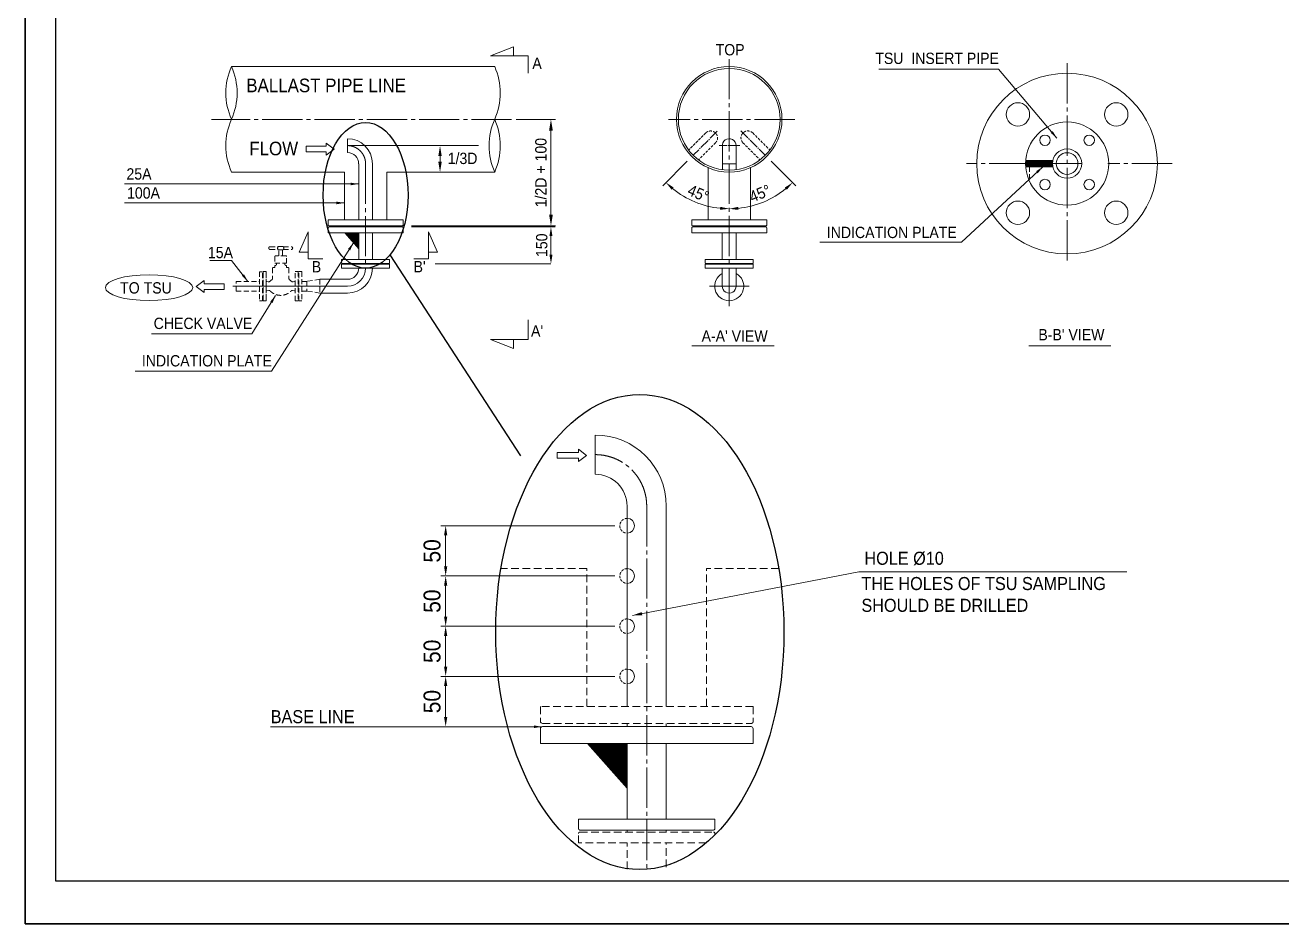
# Model space of a CAD drawing. Extents: x -553847 to 4496999, y 514150 to 878882.
# Drawn here: x 4433190 to 4464435, y 773562 to 795903 of the extents above; entities that cross this region are included whole.
import ezdxf

# ---------------------------------------------------------------- set-up
doc = ezdxf.new("R2010")
doc.units = 0
doc.header["$LTSCALE"] = 25
doc.header["$MEASUREMENT"] = 0
doc.header["$PDMODE"] = 3
doc.header["$PDSIZE"] = -7
for name, pattern in [('C', [26, 20, -2, 2, -2]), ('DASHED', [0.75, 0.5, -0.25]), ('HIDDEN', [0.375, 0.25, -0.125])]:
    doc.linetypes.add(name, pattern=pattern)
doc.layers.get('0').update_dxf_attribs({"linetype": 'CONTINUOUS', "lineweight": 9})
doc.layers.get('DEFPOINTS').update_dxf_attribs({"linetype": 'CONTINUOUS'})
doc.layers.add('0.1 Defpoints', color=7, linetype='CONTINUOUS', plot=False)
doc.layers.add('0.2 Dwg sheet', color=7, linetype='CONTINUOUS')
doc.layers.add('0.3 Text', color=7, linetype='CONTINUOUS')
for name, color, linetype, lineweight in [('0.5 Dim', 1, 'CONTINUOUS', 9), ('1.1 Y_Pipe', 7, 'CONTINUOUS', 13), ('1.9 Arrow', 1, 'CONTINUOUS', 9)]:
    doc.layers.add(name, color=color, linetype=linetype, lineweight=lineweight)
doc.styles.get("Standard").update_dxf_attribs({"font": '', "width": 0.95, "height": 250})
doc.styles.add('STANDARD_FREE', font='', dxfattribs={"width": 0.95})
doc.styles.get('Standard').set_extended_font_data('Gulim')
doc.styles.get('STANDARD_FREE').set_extended_font_data('Gulim')
doc.dimstyles.new('TC50', dxfattribs={"dimtxt": 250, "dimasz": 200, "dimexe": 100, "dimexo": 100, "dimgap": 100, "dimtad": 1, "dimtoh": 1, "dimdec": 0, "dimrnd": 0.0005, "dimzin": 9, "dimdsep": 46, "dimtxsty": 'Standard', "dimcen": -3.5, "dimclrd": 1, "dimclre": 1, "dimazin": 2, "dimtfac": 0.6, "dimtdec": 0, "dimtmove": 0, "dimatfit": 3, "dimfxl": 4, "dimtolj": 1, "dimlwd": 15, "dimlwe": 15, "dimarcsym": 0})

# ---------------------------------------------------------------- blocks, each defined once
blk = doc.blocks.new('양식 51-Q-02-08')
at = {"layer": '0.1 Defpoints'}
blk.add_lwpolyline([(-2677005, 1033560), (-2613196, 1033560), (-2613196, 988132), (-2677005, 988132)], close=True, dxfattribs=at)
at = {"layer": '0.2 Dwg sheet'}
blk.add_lwpolyline([(-2613953, 989196), (-2676245, 989196), (-2676245, 1032800), (-2613953, 1032800)], close=True, dxfattribs=at)
blk = doc.blocks.new('*D203')
at = {"layer": '1.1 Y_Pipe', "color": 1, "linetype": 'Continuous', "lineweight": 15, "ltscale": 100, "transparency": 16777216}
for p, q in [((4447855, 779713), (4443525, 779713)), ((4443645, 778702), (4443645, 779473)), ((4445888, 778462), (4443525, 778462))]:
    blk.add_line(p, q, dxfattribs=at)
at = {"layer": '1.1 Y_Pipe', "color": 1, "linetype": 'Continuous', "ltscale": 100, "transparency": 16777216}
for points in [[(4443605, 779473), (4443685, 779473), (4443645, 779713)], [(4443605, 778702), (4443685, 778702), (4443645, 778462)]]:
    blk.add_solid(points, dxfattribs=at)
at = {"layer": 'DEFPOINTS', "color": 0, "linetype": 'Continuous', "ltscale": 100, "transparency": 16777216}
for p in [(4443645, 779713), (4447975, 779713, 839), (4446008, 778462, 839)]:
    blk.add_point(p, dxfattribs=at)
at = {"layer": '1.1 Y_Pipe', "color": 0, "linetype": 'Continuous', "ltscale": 100, "transparency": 16777216, "insert": (4443309, 779087), "char_height": 420, "attachment_point": 5, "rotation": 90, "style": 'STANDARD_FREE'}
blk.add_mtext('\\A1;50', dxfattribs=at)
blk = doc.blocks.new('*D204')
at = {"layer": '1.1 Y_Pipe', "color": 1, "linetype": 'Continuous', "lineweight": 15, "ltscale": 100, "transparency": 16777216}
for p, q in [((4447855, 780961), (4443525, 780961)), ((4443645, 779953), (4443645, 780721)), ((4443764, 779713), (4443765, 779713))]:
    blk.add_line(p, q, dxfattribs=at)
at = {"layer": '1.1 Y_Pipe', "color": 1, "linetype": 'Continuous', "ltscale": 100, "transparency": 16777216}
for points in [[(4443605, 780721), (4443685, 780721), (4443645, 780961)], [(4443605, 779953), (4443685, 779953), (4443645, 779713)]]:
    blk.add_solid(points, dxfattribs=at)
at = {"layer": 'DEFPOINTS', "color": 0, "linetype": 'Continuous', "ltscale": 100, "transparency": 16777216}
for p in [(4443645, 780961), (4447975, 780961, 839), (4443644, 779713)]:
    blk.add_point(p, dxfattribs=at)
at = {"layer": '1.1 Y_Pipe', "color": 0, "linetype": 'Continuous', "ltscale": 100, "transparency": 16777216, "insert": (4443309, 780337), "char_height": 420, "attachment_point": 5, "rotation": 90, "style": 'STANDARD_FREE'}
blk.add_mtext('\\A1;50', dxfattribs=at)
blk = doc.blocks.new('*D205')
at = {"layer": '1.1 Y_Pipe', "color": 1, "linetype": 'Continuous', "lineweight": 15, "ltscale": 100, "transparency": 16777216}
for p, q in [((4447855, 782210), (4443525, 782210)), ((4443645, 781199), (4443645, 781970)), ((4443765, 780959), (4443765, 780959))]:
    blk.add_line(p, q, dxfattribs=at)
at = {"layer": '1.1 Y_Pipe', "color": 1, "linetype": 'Continuous', "ltscale": 100, "transparency": 16777216}
for points in [[(4443605, 781970), (4443685, 781970), (4443645, 782210)], [(4443605, 781199), (4443685, 781199), (4443645, 780959)]]:
    blk.add_solid(points, dxfattribs=at)
at = {"layer": 'DEFPOINTS', "color": 0, "linetype": 'Continuous', "ltscale": 100, "transparency": 16777216}
for p in [(4443645, 782210), (4447975, 782210, 839), (4443645, 780959)]:
    blk.add_point(p, dxfattribs=at)
at = {"layer": '1.1 Y_Pipe', "color": 0, "linetype": 'Continuous', "ltscale": 100, "transparency": 16777216, "insert": (4443309, 781584), "char_height": 420, "attachment_point": 5, "rotation": 90, "style": 'STANDARD_FREE'}
blk.add_mtext('\\A1;50', dxfattribs=at)
blk = doc.blocks.new('*D206')
at = {"layer": '1.1 Y_Pipe', "color": 1, "linetype": 'Continuous', "lineweight": 15, "ltscale": 100, "transparency": 16777216}
for p, q in [((4447855, 783458), (4443525, 783458)), ((4443645, 782447), (4443645, 783218)), ((4443765, 782207), (4443765, 782207))]:
    blk.add_line(p, q, dxfattribs=at)
at = {"layer": '1.1 Y_Pipe', "color": 1, "linetype": 'Continuous', "ltscale": 100, "transparency": 16777216}
for points in [[(4443605, 783218), (4443685, 783218), (4443645, 783458)], [(4443605, 782447), (4443685, 782447), (4443645, 782207)]]:
    blk.add_solid(points, dxfattribs=at)
at = {"layer": 'DEFPOINTS', "color": 0, "linetype": 'Continuous', "ltscale": 100, "transparency": 16777216}
for p in [(4443645, 783458), (4447975, 783458, 839), (4443645, 782207)]:
    blk.add_point(p, dxfattribs=at)
at = {"layer": '1.1 Y_Pipe', "color": 0, "linetype": 'Continuous', "ltscale": 100, "transparency": 16777216, "insert": (4443309, 782833), "char_height": 420, "attachment_point": 5, "rotation": 90, "style": 'STANDARD_FREE'}
blk.add_mtext('\\A1;50', dxfattribs=at)

msp = doc.modelspace()

# ---------------------------------------------------------------- hatches: boundary and pattern name
at = {"layer": '1.1 Y_Pipe', "ltscale": 30}
h = msp.add_hatch(dxfattribs=at)
h.set_pattern_fill('ANSI31', color=256, scale=1.186725)
h.set_pattern_definition([(45, (-3974265.41351, -45955.1022), (-0.104892630653, 0.104892630653), [])])
h.paths.add_polyline_path([(4458083.1, 792460.9), (4458083.2, 792381.7), (4458739.4, 792381.9, -0.0546767), (4458730.7, 792460.9)])
h.paths.add_polyline_path([(4458083.1, 792539.5), (4458083.1, 792460.9), (4458730.7, 792460.9, -0.0545603), (4458739.3, 792539.7)])
at = {"layer": '1.1 Y_Pipe'}
h = msp.add_hatch(dxfattribs=at)
h.set_pattern_fill('ANSI31', color=6, scale=1.186725)
h.set_pattern_definition([(45, (-3975156.58466, -46180.92019), (-0.104892630653, 0.104892630653), [])])
h.paths.add_polyline_path([(4441482.5, 790736.1), (4441135.2, 790736.1), (4441483, 790345.7)])
h = msp.add_hatch(dxfattribs=at)
h.set_pattern_fill('ANSI31', color=6, scale=3.364364)
h.set_pattern_definition([(45, (-19413014.7951, -1594616.90492), (-0.297370607901, 0.297370607901), [])])
h.paths.add_polyline_path([(4448156.9, 778042.9), (4447172.4, 778042.9), (4448158.5, 776936.1)])

# ---------------------------------------------------------------- linework, layer by layer
at = {"color": 3, "lineweight": 25, "ltscale": 100}
msp.add_line((4442259.1, 790189.5), (4445503.5, 785195.8, -233.9), dxfattribs=at)
for centre, major_axis, ratio in [((4441654.3, 791673.6), (0, -1810.7), 0.5830761), ((4448473, 780816.4, -233.9), (0, 5905.9), 0.6066743)]:
    msp.add_ellipse(centre, major_axis=major_axis, ratio=ratio, dxfattribs=at)
at = {"layer": '0.1 Defpoints', "color": 4, "linetype": 'ByBlock'}
msp.add_lwpolyline([(4433190.1, 773562.1), (4496999, 773562.1), (4496999, 818990), (4433190.1, 818990)], close=True, dxfattribs=at)
at = {"layer": '0.5 Dim', "color": 1, "linetype": 'C', "ltscale": 2}
for p, q in [((4450695.2, 795060.2), (4450695.2, 788919.9)), ((4452324.6, 793561.1), (4449184, 793561.1)), ((4441654, 792456.8), (4441654.3, 789865.2)), ((4448643.3, 783946.4, 11.3), (4448644.2, 774914.8, 11.3))]:
    msp.add_line(p, q, dxfattribs=at)
at = {"layer": '0.5 Dim', "color": 1, "linetype": 'C', "lineweight": 9, "ltscale": 2}
for p, q in [((4459095.2, 794956, 944.4), (4459095.2, 790013.1, 944.4)), ((4459459.7, 792460.9, 944.4), (4456592.6, 792460.9, 944.4)), ((4461705.1, 792460.9, 944.4), (4460107.3, 792460.9, 944.4))]:
    msp.add_line(p, q, dxfattribs=at)
at = {"layer": '0.5 Dim', "linetype": 'C', "ltscale": 2}
msp.add_line((4445284.8, 793561.1), (4437823.5, 793561.1), dxfattribs=at)
at = {"layer": '0.5 Dim', "lineweight": 9}
for p, q in [((4445397.6, 793561.1), (4446375.8, 793561.1)), ((4446263.1, 793279.3), (4446263.1, 791194.5)), ((4449650, 792518.7), (4449041.6, 791910.3)), ((4451740.4, 792518.7), (4452349.9, 791909.3)), ((4442794.5, 790912.6), (4446375.8, 790912.6)), ((4442794.5, 790884.8), (4446371.2, 790884.8)), ((4446263.1, 790659.3), (4446263.1, 790195.6)), ((4443380.2, 789970.1), (4446263.1, 789970.1))]:
    msp.add_line(p, q, dxfattribs=at)
at = {"layer": '0.5 Dim', "color": 1, "linetype": 'C', "ltscale": 0.5}
for p, q in [((4450397.5, 793266.2), (4449809.4, 792678.2)), ((4450983.4, 793275.7), (4451581, 792678.2)), ((4450959.2, 792908.3), (4450447.7, 792908.3))]:
    msp.add_line(p, q, dxfattribs=at)
at = {"layer": '0.5 Dim', "ltscale": 30}
msp.add_line((4441202.4, 792908.2), (4444465.5, 792908.3), dxfattribs=at)
at = {"layer": '0.5 Dim'}
msp.add_line((4443505, 792507.5), (4443505, 792649.6), dxfattribs=at)
at = {"layer": '0.5 Dim', "ltscale": 6}
msp.add_line((4441202.9, 789413.6), (4438357, 789413.3), dxfattribs=at)
at = {"layer": '0.5 Dim', "color": 1, "ltscale": 6}
for p, q in [((4439013.9, 789412.8), (4440079.6, 789412.8)), ((4451188.4, 789413.2), (4450202.1, 789413))]:
    msp.add_line(p, q, dxfattribs=at)
at = {"layer": '0.5 Dim', "color": 1, "linetype": 'C', "ltscale": 2}
for centre, radius in [((4441202.5, 792456.7), 451.5), ((4447363.3, 783946.1, 11.3), 1280)]:
    msp.add_arc(centre, radius, 0.013, 90.013, dxfattribs=at)
at = {"layer": '0.5 Dim', "lineweight": 9}
for radius, start, end in [(2225.8, 230.80659, 264.19341), (2227.3, 275.80282, 309.19718)]:
    msp.add_arc((4450695.2, 793563.9), radius, start, end, dxfattribs=at)
at = {"layer": '0.5 Dim', "ltscale": 6}
msp.add_arc((4441202.8, 789865.1), 451.5, 270.013, 0.013, dxfattribs=at)
at = {"layer": '0.5 Dim'}
for points in [[(4446216.1, 793279.3), (4446310, 793279.3), (4446263.1, 793561.1)], [(4443462.6, 792649.6), (4443547.5, 792649.6), (4443505, 792904.4)], [(4443547.8, 792507.5), (4443462.2, 792507.5), (4443505, 792250.6)], [(4449263.4, 791811), (4449313.8, 791866.8), (4449121.3, 791990)], [(4452077.6, 791865.7), (4452128, 791810), (4452270.1, 791989)], [(4446216.1, 791194.5), (4446310, 791194.5), (4446263.1, 790912.6)], [(4450471.9, 791387.1), (4450468.1, 791312), (4450695.2, 791338.1)], [(4450922.3, 791310.5), (4450918.5, 791385.6), (4450695.2, 791336.7)], [(4446225.5, 790659.3), (4446300.6, 790659.3), (4446263.1, 790884.8)], [(4446225.5, 790195.6), (4446300.6, 790195.6), (4446263.1, 789970.1)]]:
    msp.add_solid(points, dxfattribs=at)
at = {"layer": '1.1 Y_Pipe'}
for p, q in [((4444863.8, 794872.3), (4438320.5, 794872.3)), ((4450524.6, 792908.3), (4450524.4, 792308.3)), ((4450867.2, 792908.3), (4450866.9, 792308.4)), ((4450169.2, 791061.3), (4450169.2, 792360)), ((4450524.4, 792456.8), (4450867, 792456.8)), ((4441128.2, 792250.6), (4438320.5, 792250.6)), ((4441128.2, 791061.3), (4441128.2, 792250.6)), ((4444863.8, 792250.6), (4442179.2, 792250.6)), ((4442179.2, 791061.3), (4442179.2, 792250.6)), ((4451220.2, 791061.3), (4451220.2, 792359.5)), ((4442587.6, 791061.3), (4440722.5, 791061.3)), ((4440722.5, 791061.3), (4440722.5, 790931.2)), ((4440741.1, 790912.6), (4442569, 790912.6)), ((4442587.6, 791061.3), (4442587.6, 790931.2)), ((4451628.6, 791061.3), (4449763.5, 791061.3)), ((4449763.5, 791061.3), (4449763.5, 790931.2)), ((4449763.5, 790736.1), (4449763.5, 790866.2)), ((4449782.1, 790912.6), (4451610, 790912.6)), ((4449782.1, 790884.8), (4451610, 790884.8)), ((4451628.6, 791061.3), (4451628.6, 790931.2)), ((4451628.6, 790736.1), (4451628.6, 790866.2)), ((4451628.6, 790736.1), (4449763.5, 790741.2)), ((4450522.3, 790073.6), (4450521.3, 790734.9)), ((4450866.2, 790073.6), (4450865.2, 790736.2)), ((4441056.6, 789865.2), (4441056.6, 789948.6)), ((4442252.1, 789865.2), (4441056.6, 789865.2)), ((4441068.5, 789960.5), (4442240.2, 789960.5)), ((4441826.3, 789865.2), (4441482.4, 789865.2)), ((4442252.1, 789865.2), (4442252.1, 789948.6)), ((4451293, 790073.6), (4450097.4, 790073.6)), ((4450097.4, 790073.6), (4450097.4, 789990.3)), ((4450097.4, 789865.2), (4450097.4, 789948.6)), ((4451293, 789865.2), (4450097.4, 789865.2)), ((4450109.3, 789978.3), (4451281.1, 789978.3)), ((4450109.3, 789960.5), (4451281.1, 789960.5)), ((4450523.3, 789411.9), (4450522.6, 789865.2)), ((4450522.6, 789864.8), (4450866.5, 789864.8)), ((4450867.2, 789865.2), (4450523.3, 789865.2)), ((4450867.2, 789413.1), (4450866.5, 789865.2)), ((4451293, 790073.6), (4451293, 789990.3)), ((4451293, 789865.2), (4451293, 789948.6)), ((4446414.2, 785138, 11.3), (4446414.2, 785278.4, 11.3)), ((4446949.4, 785278.4, 11.3), (4446414.2, 785278.4, 11.3)), ((4446949.4, 785278.4, 11.3), (4446949.4, 785358.7, 11.3)), ((4447150.1, 785208.2, 11.3), (4446949.4, 785358.7, 11.3)), ((4446949.4, 785057.7, 11.3), (4447150.1, 785208.2, 11.3)), ((4446949.4, 785138, 11.3), (4446414.2, 785138, 11.3)), ((4446949.4, 785057.7, 11.3), (4446949.4, 785138, 11.3))]:
    msp.add_line(p, q, dxfattribs=at)
at = {"layer": '1.1 Y_Pipe', "color": 6}
for p, q in [((4441202.5, 792736.3), (4441202.4, 793080.1)), ((4441482.8, 792456.8), (4441482.8, 791061.3)), ((4441825.3, 792456.8), (4441825.3, 791061.3)), ((4440722.5, 790736.1), (4440722.5, 790866.2)), ((4440741.1, 790884.8), (4442569, 790884.8)), ((4442587.6, 790736.1), (4442587.6, 790866.2)), ((4442587.6, 790736.1), (4440722.5, 790736.1)), ((4441135.2, 790736.1), (4441483, 790345.7)), ((4441483.4, 790073.6), (4441482.5, 790736.1)), ((4441826, 790073.6), (4441825, 790736.1)), ((4442252.1, 790073.6), (4441056.6, 790073.6)), ((4441056.6, 790073.6), (4441056.6, 789990.3)), ((4441068.5, 789978.3), (4442240.2, 789978.3)), ((4442252.1, 790073.6), (4442252.1, 789990.3)), ((4447363.1, 784738.7, 11.3), (4447362.9, 785713.5, 11.3)), ((4448157.8, 783946.4, 11.3), (4448157.8, 778964.7, 11.3)), ((4449128.9, 783946.4, 11.3), (4449128.9, 778964.7, 11.3)), ((4446002.4, 778042.9, 11.3), (4446002.4, 778411.6, 11.3)), ((4446055.1, 778464.3, 11.3), (4451237.3, 778464.3, 11.3)), ((4448157.8, 778543.3, 11.3), (4448157.8, 778464.3, 11.3)), ((4449128.9, 778543.3, 11.3), (4449128.9, 778464.3, 11.3)), ((4451289.9, 778042.9, 11.3), (4451289.9, 778411.6, 11.3)), ((4451289.9, 778042.9, 11.3), (4446002.4, 778042.9, 11.3)), ((4447172.4, 778042.9, 11.3), (4448158.5, 776936.1, 11.3)), ((4448159.7, 776164.7, 11.3), (4448156.9, 778042.9, 11.3)), ((4449130.7, 776164.7, 11.3), (4449127.9, 778042.9, 11.3)), ((4450338.9, 776164.7, 11.3), (4446949.5, 776164.7, 11.3)), ((4446949.5, 776164.7, 11.3), (4446949.5, 775928.4, 11.3)), ((4450338.9, 776164.7, 11.3), (4450338.9, 775928.4, 11.3)), ((4446983.2, 775894.6, 11.3), (4450305.1, 775894.6, 11.3))]:
    msp.add_line(p, q, dxfattribs=at)
at = {"layer": '1.1 Y_Pipe', "linetype": 'DASHED', "ltscale": 5}
for p, q in [((4450110, 793221.9), (4449687.9, 792799.7)), ((4451280.1, 793222.2), (4451702.6, 792799.7)), ((4450353.2, 792978.8), (4449931, 792556.6)), ((4451037.2, 792978.8), (4451459.4, 792556.6))]:
    msp.add_line(p, q, dxfattribs=at)
at = {"layer": '1.1 Y_Pipe', "linetype": 'DASHED', "ltscale": 10}
for p, q in [((4458160.2, 792381.7, 944.4), (4458160.2, 792096.2, 944.4)), ((4439280, 790394.2), (4439473.3, 790394.2)), ((4439280, 790326.2), (4439472.8, 790326.2)), ((4439476.1, 790401.9), (4439611.4, 790401.9)), ((4439476.1, 790316.8), (4439611.4, 790316.8)), ((4439498.3, 790167.3), (4439498.3, 790316.8)), ((4439589.2, 790316.8), (4439589.2, 790260.9)), ((4439589.2, 790260.9), (4439589.2, 790167.3)), ((4439614.2, 790394.2), (4439807.5, 790394.2)), ((4439614.7, 790326.2), (4439807.5, 790326.2)), ((4439402, 789876.4), (4439357.4, 789876.4)), ((4439398.3, 790153.7), (4439398.3, 789987.4)), ((4439398.3, 789987.4), (4439689.2, 789987.4)), ((4439402, 789927.9), (4439402, 789876.4)), ((4439675.5, 790167.3), (4439411.9, 790167.3)), ((4439685.4, 789927.9), (4439685.4, 789876.4)), ((4439685.4, 789876.4), (4439730.1, 789876.4)), ((4439689.2, 789987.4), (4439689.2, 790153.7)), ((4439017.1, 789774.4), (4439017.2, 789052.4)), ((4439091.6, 789774.4), (4439017.1, 789774.4)), ((4439091.8, 789052.4), (4439091.6, 789774.4)), ((4439105.6, 789776.8), (4439180.1, 789776.8)), ((4439105.7, 789050.1), (4439105.6, 789776.8)), ((4439166.1, 789776.8), (4439105.6, 789776.8)), ((4439105.6, 789762.8), (4439105.7, 789064)), ((4439180.3, 789050.1), (4439180.1, 789776.8)), ((4439180.1, 789776.8), (4439180.3, 789050.1)), ((4439329.3, 789583.5), (4439259.3, 789525.7)), ((4439339.2, 789858.2), (4439339.2, 789604.5)), ((4439748.3, 789858.2), (4439748.3, 789604.5)), ((4439758.2, 789583.5), (4439828.2, 789525.7)), ((4439907.5, 789050.2), (4439907.3, 789776.9)), ((4439967.8, 789776.9), (4439907.3, 789776.9)), ((4439981.8, 789776.9), (4439907.3, 789776.9)), ((4439981.8, 789776.9), (4439982, 789050.2)), ((4439981.8, 789776.9), (4439982, 789050.2)), ((4439996, 789052.5), (4439995.8, 789774.6)), ((4439995.8, 789774.6), (4440070.3, 789774.6)), ((4440070.3, 789774.6), (4440070.5, 789052.5)), ((4440515.7, 789584.3), (4440190.6, 789533.8)), ((4440515.7, 789584.3), (4440515.8, 789241.7)), ((4438440, 789533.4), (4439017.1, 789533.5)), ((4438440.1, 789291.7), (4438440, 789533.4)), ((4438440.1, 789291.7), (4439017.2, 789291.9)), ((4439236.3, 789520.1), (4439201.8, 789527.4)), ((4439201.8, 789298.3), (4439246.4, 789307.7)), ((4439252, 789308.3), (4439257.1, 789308.3)), ((4439830.4, 789308.3), (4439835.4, 789308.3)), ((4439841.1, 789307.7), (4439885.7, 789298.3)), ((4439851.2, 789520.1), (4439885.7, 789527.4)), ((4440070.4, 789533.7), (4440190.6, 789533.8)), ((4440070.4, 789292.1), (4440190.6, 789292.1)), ((4440190.6, 789533.8), (4440190.6, 789292.1)), ((4440515.8, 789241.7), (4440190.6, 789292.1)), ((4439017.2, 789052.4), (4439091.8, 789052.4)), ((4439105.7, 789050.1), (4439180.3, 789050.1)), ((4439982, 789050.2), (4439907.5, 789050.2)), ((4440070.5, 789052.5), (4439996, 789052.5))]:
    msp.add_line(p, q, dxfattribs=at)
at = {"layer": '1.1 Y_Pipe', "linetype": 'Continuous', "ltscale": 10}
for p, q in [((4440515.7, 789584.3), (4441202.9, 789585.5)), ((4440516, 789241.7), (4441203, 789241.7))]:
    msp.add_line(p, q, dxfattribs=at)
at = {"layer": '1.1 Y_Pipe', "ltscale": 30}
for p, q in [((4449767.9, 787932.6), (4451809.5, 787932.6)), ((4458144.5, 787932.6), (4460186, 787932.6))]:
    msp.add_line(p, q, dxfattribs=at)
at = {"layer": '1.1 Y_Pipe', "linetype": 'HIDDEN', "ltscale": 10}
for p, q in [((4448157.8, 783640.9, 11.3), (4448157.8, 783275.1, 11.3)), ((4448157.8, 782392.5, 11.3), (4448157.8, 782026.7, 11.3)), ((4448157.8, 781144, 11.3), (4448157.8, 780778.2, 11.3)), ((4448157.8, 779895.6, 11.3), (4448157.8, 779529.8, 11.3))]:
    msp.add_line(p, q, dxfattribs=at)
at = {"layer": '1.1 Y_Pipe', "linetype": 'HIDDEN', "lineweight": 9, "ltscale": 30}
for p, q in [((4447152.7, 782397, 11.3), (4445020.8, 782397, 11.3)), ((4447152.7, 778964.7, 11.3), (4447152.7, 782397, 11.3)), ((4450132.2, 778964.7, 11.3), (4450132.2, 782397, 11.3)), ((4451925.2, 782397, 11.3), (4450132.2, 782397, 11.3)), ((4451289.9, 778964.7, 11.3), (4446002.4, 778964.7, 11.3)), ((4446002.4, 778964.7, 11.3), (4446002.4, 778596, 11.3)), ((4451289.9, 778964.7, 11.3), (4451289.9, 778596, 11.3)), ((4446055.1, 778543.3, 11.3), (4451237.2, 778543.3, 11.3)), ((4446949.5, 775573.8, 11.3), (4446949.5, 775810.2, 11.3)), ((4446983.2, 775844, 11.3), (4450305.2, 775844, 11.3)), ((4448156.3, 775844, 11.3), (4448156.1, 775894.6, 11.3)), ((4449127.3, 775844, 11.3), (4449127.1, 775894.6, 11.3)), ((4450338.9, 775774.6, 11.3), (4450338.9, 775810.2, 11.3)), ((4450122.9, 775574, 11.3), (4446949.5, 775573.8, 11.3)), ((4448159.3, 774924.9, 11.3), (4448157.2, 775573.9, 11.3)), ((4449130.2, 774973.9, 11.3), (4449128.2, 775573.9, 11.3))]:
    msp.add_line(p, q, dxfattribs=at)
at = {"layer": '1.1 Y_Pipe', "color": 3, "ltscale": 30, "elevation": 944.4}
for points in [[(4458083.1, 792460.6), (4458083.1, 792539.5), (4458739.3, 792539.7)], [(4458083.1, 792460.6), (4458083.2, 792381.7), (4458739.4, 792381.9)]]:
    msp.add_lwpolyline(points, dxfattribs=at)
at = {"layer": '1.1 Y_Pipe'}
for centre, radius in [((4450695.2, 793561.1), 1311.2), ((4450695.2, 793561.1), 1264.4), ((4459095.3, 792460.9, 944.4), 2246.3), ((4457872.9, 793683.2, 944.4), 290.6), ((4460317.6, 793683.2, 944.4), 290.6), ((4459095.2, 792460.9, 944.4), 1034.2), ((4458545.2, 793040.7, 944.4), 130.8), ((4459645.3, 793040.7, 944.4), 130.8), ((4458545.2, 791940.5, 944.4), 130.8), ((4459645.3, 791940.5, 944.4), 130.8), ((4457872.9, 791238.5, 944.4), 290.6), ((4460317.6, 791238.5, 944.4), 290.6)]:
    msp.add_circle(centre, radius, dxfattribs=at)
for centre, radius, start, end in [((4439786.4, 794216.9), 1605.7, 155.90927, 204.09073), ((4436854.7, 794216.9), 1605.7, 335.90927, 24.09073), ((4443397.9, 794216.9), 1605.7, 335.90927, 24.09073), ((4439786.4, 792906), 1605.7, 155.90927, 204.09073), ((4446329.7, 792906), 1605.7, 155.90927, 204.09073), ((4443397.9, 792906.4), 1605.7, 335.90927, 24.09073), ((4450695.2, 792908.3), 171.9, 359.94685, 187.18098), ((4459095.2, 792460.9, 944.4), 364.5, 90.01329, 270.01329), ((4459095.2, 792460.9, 944.4), 269.5, 90.01329, 270.01329), ((4459095.2, 792460.9, 944.4), 364.5, 270.00665, 90.00269), ((4459095.2, 792460.9, 944.4), 269.5, 270.00665, 90.00269), ((4440741.1, 790931.2), 18.6, 180, 270), ((4449782.1, 790931.2), 18.6, 180, 270), ((4450109.3, 789990.3), 11.9, 180, 270), ((4450695.2, 789413.1), 361, 118.5266, 61.6447), ((4450695.2, 789413.1), 171.9, 179.75834, 0.15942)]:
    msp.add_arc(centre, radius, start, end, dxfattribs=at)
at = {"layer": '1.1 Y_Pipe', "color": 6}
for centre, radius, start, end in [((4441202.5, 792456.7), 623.4, 0.013, 90.013), ((4441202.5, 792456.7), 279.6, 0.013, 90.013), ((4441068.5, 789990.3), 11.9, 180, 270), ((4447363.3, 783946.1, 11.3), 1767.5, 0.013, 90.013), ((4447363.3, 783946.1, 11.3), 792.6, 0.013, 90.013), ((4446983.2, 775928.4, 11.3), 33.8, 180, 270)]:
    msp.add_arc(centre, radius, start, end, dxfattribs=at)
at = {"layer": '1.1 Y_Pipe', "linetype": 'DASHED', "ltscale": 5}
for centre, start, end in [((4450231.6, 793100.3), 315, 135.00007), ((4451158.8, 793100.3), 45.14848, 225.00013)]:
    msp.add_arc(centre, 171.9, start, end, dxfattribs=at)
at = {"layer": '1.1 Y_Pipe', "linetype": 'DASHED', "ltscale": 10}
for centre, radius, start, end in [((4439280, 790360.2), 34, 90, 270), ((4439580.7, 790359.4), 112.9, 157.87279, 202.12721), ((4439506.7, 790359.4), 112.9, 337.87279, 22.12721), ((4439807.5, 790360.2), 34, 270, 90), ((4439357.4, 789858.2), 18.2, 90, 180), ((4439411.9, 790153.7), 13.6, 90, 180), ((4439407.5, 789959.9), 32.4, 260.30838, 45.76753), ((4439680, 789959.9), 32.4, 134.23247, 279.69162), ((4439675.5, 790153.7), 13.6, 0, 90), ((4439730.1, 789858.2), 18.2, 0, 90), ((4439207.4, 789554.1), 27.3, 180, 258.04027), ((4439312, 789604.5), 27.3, 309.52377, 0), ((4439775.5, 789604.5), 27.3, 180, 230.47623), ((4439880.1, 789554.1), 27.3, 281.95973, 0), ((4439207.4, 789271.6), 27.3, 101.95973, 180), ((4439242, 789546.8), 27.3, 258.04027, 309.52377), ((4439252, 789281), 27.3, 90, 101.95973), ((4439257.1, 789281), 27.3, 49.93423, 90), ((4439543.7, 789555.1), 369.5, 223.25508, 316.74492), ((4439830.4, 789281), 27.3, 90, 130.06577), ((4439845.5, 789546.8), 27.3, 230.47623, 281.95973), ((4439835.4, 789281), 27.3, 78.04027, 90), ((4439880.1, 789271.6), 27.3, 0, 78.04027)]:
    msp.add_arc(centre, radius, start, end, dxfattribs=at)
at = {"layer": '1.1 Y_Pipe', "linetype": 'Continuous', "ltscale": 10}
for radius in [279.6, 623.4]:
    msp.add_arc((4441202.8, 789865.1), radius, 270.013, 0.013, dxfattribs=at)
at = {"layer": '1.1 Y_Pipe', "linetype": 'HIDDEN', "ltscale": 10}
for centre in [(4448157.8, 783458, 11.3), (4448157.8, 782209.6, 11.3), (4448157.8, 780961.1, 11.3), (4448157.8, 779712.7, 11.3)]:
    msp.add_arc(centre, 182.9, 90, 270, dxfattribs=at)
at = {"layer": '1.1 Y_Pipe', "linetype": 'Continuous', "ltscale": 100}
for centre in [(4448157.8, 783458, 11.3), (4448157.8, 782209.6, 11.3), (4448157.8, 780961.1, 11.3), (4448157.8, 779712.7, 11.3)]:
    msp.add_arc(centre, 182.9, 270, 90, dxfattribs=at)
at = {"layer": '1.1 Y_Pipe', "lineweight": 9}
msp.add_arc((4446055.1, 778596, 11.3), 52.7, 180, 270, dxfattribs=at)
at = {"layer": '1.1 Y_Pipe', "color": 6, "extrusion": (0, 0, -1)}
for centre, major_axis in [((4440741.1, 790866.2), (-13.1, 13.1)), ((4446055.1, 778411.6, 11.3), (-37.2, 37.2))]:
    msp.add_ellipse(centre, major_axis=major_axis, ratio=1, start_param=5.4977871, end_param=7.0685835, dxfattribs=at)
at = {"layer": '1.1 Y_Pipe'}
for centre, major_axis, end_param in [((4442569, 790931.2), (13.1, 13.1), 5.4977872), ((4451610, 790931.2), (13.1, 13.1), 5.4977871), ((4451610, 790866.2), (-13.1, 13.1), 5.4977871), ((4442240.2, 789948.6), (-8.42, 8.42), 5.4977872), ((4451281.1, 789990.3), (8.42, 8.42), 5.4977872), ((4451281.1, 789948.6), (-8.42, 8.42), 5.4977872)]:
    msp.add_ellipse(centre, major_axis=major_axis, ratio=1, start_param=3.9269908, end_param=end_param, dxfattribs=at)
at = {"layer": '1.1 Y_Pipe', "color": 6}
for centre, major_axis in [((4442569, 790866.2), (-13.1, 13.1)), ((4442240.2, 789990.3), (8.42, 8.42)), ((4451237.2, 778411.6, 11.3), (-37.2, 37.2)), ((4450305.1, 775928.4, 11.3), (23.9, 23.9))]:
    msp.add_ellipse(centre, major_axis=major_axis, ratio=1, start_param=3.9269908, end_param=5.4977872, dxfattribs=at)
at = {"layer": '1.1 Y_Pipe', "extrusion": (0, 0, -1)}
for centre, major_axis, start_param, end_param in [((4449782.1, 790866.2), (13.1, 13.1), 3.9269908, 5.4977871), ((4441068.5, 789948.6), (-8.42, 8.42), 5.4977871, 7.0685835), ((4450109.3, 789948.6), (-8.42, 8.42), 5.4977871, 7.0685835)]:
    msp.add_ellipse(centre, major_axis=major_axis, ratio=1, start_param=start_param, end_param=end_param, dxfattribs=at)
at = {"layer": '1.1 Y_Pipe', "ltscale": 30}
msp.add_ellipse((4436270.6, 789377.3, -5839.1), major_axis=(1086.3, 0), ratio=0.2951593, dxfattribs=at)
at = {"layer": '1.1 Y_Pipe', "linetype": 'HIDDEN', "lineweight": 9, "ltscale": 30}
for centre, major_axis in [((4451237.2, 778596, 11.3), (37.2, 37.2)), ((4450305.1, 775810.2, 11.3), (-23.9, 23.9))]:
    msp.add_ellipse(centre, major_axis=major_axis, ratio=1, start_param=3.9269908, end_param=5.4977872, dxfattribs=at)
at = {"layer": '1.1 Y_Pipe', "linetype": 'HIDDEN', "lineweight": 9, "ltscale": 30, "extrusion": (0, 0, -1)}
msp.add_ellipse((4446983.2, 775810.2, 11.3), major_axis=(-23.9, 23.9), ratio=1, start_param=5.4977871, end_param=7.0685835, dxfattribs=at)
at = {"layer": '1.9 Arrow', "color": 3, "ltscale": 30}
for p, q in [((4444759.7, 795143), (4445333.4, 795367.4)), ((4445333.4, 795367.4), (4445333.4, 795143)), ((4445692.5, 795143), (4444759.7, 795143)), ((4445692.5, 794709.6), (4445692.5, 795143)), ((4440229.9, 790762.3), (4440005.6, 790262.7)), ((4440229.9, 790093.2), (4440229.9, 790762.3)), ((4443216.1, 790093.2), (4443216.1, 790762.3)), ((4443216.1, 790762.3), (4443440.5, 790262.7)), ((4440005.6, 790262.7), (4440229.9, 790262.7)), ((4443440.5, 790262.7), (4443216.1, 790262.7)), ((4440589.9, 790093.2), (4440229.9, 790093.2)), ((4443216.1, 790093.2), (4442856.2, 790093.2)), ((4445692.5, 788580.4), (4445692.5, 788087.6)), ((4445692.5, 788087.6), (4444759.7, 788087.6)), ((4444759.7, 788087.6), (4445333.4, 787863.2)), ((4445333.4, 787863.2), (4445333.4, 788087.6))]:
    msp.add_line(p, q, dxfattribs=at)
at = {"layer": '1.9 Arrow'}
for p, q in [((4440179.5, 792751.9), (4440179.5, 792891.3)), ((4440677.1, 792891.3), (4440179.5, 792891.3)), ((4440677.1, 792751.9), (4440179.5, 792751.9)), ((4440677.1, 792891.3), (4440677.1, 792970.9)), ((4440876.2, 792821.6), (4440677.1, 792970.9)), ((4440677.1, 792672.3), (4440876.2, 792821.6)), ((4440677.1, 792672.3), (4440677.1, 792751.9)), ((4437445.4, 789403.6), (4437644.4, 789552.9)), ((4437644.4, 789473.2), (4437644.4, 789552.9)), ((4437644.4, 789254.3), (4437445.4, 789403.6)), ((4437644.4, 789473.2), (4438142.1, 789473.2)), ((4437644.4, 789333.9), (4438142.1, 789333.9)), ((4437644.4, 789254.3), (4437644.4, 789333.9)), ((4438142.1, 789333.9), (4438142.1, 789473.2))]:
    msp.add_line(p, q, dxfattribs=at)

# ---------------------------------------------------------------- block references
at = {"color": 217, "linetype": 'Continuous', "true_color": 0x93278f}
msp.add_blockref('양식 51-Q-02-08', (7110195.1, -214570), dxfattribs=at)

# ---------------------------------------------------------------- texts
at = {"linetype": 'Continuous', "width": 0.95}
msp.add_text('HOLE Ø10', height=324.69, dxfattribs=at).set_placement((4454056.3, 782487.8))
at = {"linetype": 'Continuous', "lineweight": 0, "width": 0.95}
msp.add_text('BASE LINE', height=324.69, dxfattribs=at).set_placement((4439295.3, 778550.3, -827.4))
at = {"linetype": 'Continuous', "lineweight": 0, "insert": (4453981.8, 782184.4, -887.5), "char_height": 324.688, "attachment_point": 1}
msp.add_mtext('THE HOLES OF TSU SAMPLING \\PSHOULD BE DRILLED', dxfattribs=at)
at = {"layer": '0.3 Text', "width": 0.95}
msp.add_text('BALLAST PIPE LINE', height=338.217, dxfattribs=at).set_placement((4438687.6, 794235))
at = {"layer": '0.3 Text'}
for s, insert, char_height, attachment_point in [('\\A1;TOP', (4451077.5, 795146.7), 281.85, 9), ('\\A1;FLOW', (4438762.2, 792662.3), 338.22, 7), ('\\A1;TO TSU ', (4435551.8, 789226.4), 281.847, 7), ("\\A1;A-A' VIEW", (4451650.9, 788031.6), 281.847, 9), ("\\A1;B-B' VIEW", (4460023.6, 788067.4, 944.4), 281.847, 9)]:
    msp.add_mtext(s, dxfattribs=dict(at, insert=insert, char_height=char_height, attachment_point=attachment_point))
at = {"layer": '0.3 Text', "color": 3, "char_height": 281.85, "attachment_point": 5}
for s, insert in [('\\A1;A', (4445917.9, 794954.6)), ('\\A1;B', (4440433.2, 789897.1)), ("\\A1;B'", (4442997.9, 789898.8)), ("\\A1;A'", (4445917.9, 788300.6))]:
    msp.add_mtext(s, dxfattribs=dict(at, insert=insert))
at = {"layer": '0.5 Dim'}
for s, insert, char_height, attachment_point in [('TSU  INSERT PIPE', (4457401.3, 794932.6, 944.4), 281.847, 9), ('\\A1;1/3D', (4444066.5, 792588.3), 281.85, 5), ('\\A1;25A', (4436020.6, 792202.2), 281.85, 5), ('\\A1;100A', (4436132.8, 791728.8), 281.85, 5), ('{\\C256;INDICATION PLATE}', (4453121.3, 790605.2, 944.4), 281.847, 7), ('\\A1;15A', (4438046.1, 790248.5), 281.85, 5), ('\\A1;CHECK VALVE', (4438838.1, 788344.6), 281.847, 9), ('INDICATION PLATE', (4439323.1, 787414.6), 281.847, 9)]:
    msp.add_mtext(s, dxfattribs=dict(at, insert=insert, char_height=char_height, attachment_point=attachment_point))
at = {"layer": '0.5 Dim', "attachment_point": 5}
for s, insert, char_height, rotation in [('\\A1;1/2D + 100', (4446013.6, 792236.9), 281.847, 90), ('\\A1;45°', (4449930.9, 791718.6), 281.85, 337.5), ('\\A1;45°', (4451460.1, 791717.3), 281.85, 22.5), ('\\A1;150', (4446034.7, 790431.1), 281.85, 90)]:
    msp.add_mtext(s, dxfattribs=dict(at, insert=insert, char_height=char_height, rotation=rotation))

# ---------------------------------------------------------------- dimensions: what is measured, and where the dimension line sits
at = {"layer": '1.1 Y_Pipe', "linetype": 'Continuous', "ltscale": 100}
for base, p1, p2, picture, middle in [((4443644.7, 783458, -827.4), (4443644.7, 782207.4, -827.4), (4447974.9, 783458, 11.3), '*D206', (4443309.4, 782832.7, -827.4)), ((4443644.7, 782209.6, -827.4), (4443644.7, 780959, -827.4), (4447974.9, 782209.6, 11.3), '*D205', (4443309.4, 781584.3, -827.4)), ((4443644.7, 780961.1, -827.4), (4443644.3, 779712.7, -827.4), (4447974.9, 780961.1, 11.3), '*D204', (4443309.4, 780336.9, -827.4)), ((4443644.7, 779712.7, -827.4), (4446007.7, 778462.1, 11.3), (4447974.9, 779712.7, 11.3), '*D203', (4443309.4, 779087.4, -827.4))]:
    dim = msp.add_linear_dim(base=base, p1=p1, p2=p2, angle=90, text='50', dimstyle='TC50', override={"dimscale": 1.2, "dimtxt": 350, "dimtxsty": 'STANDARD_FREE'}, dxfattribs=at)
    dim.commit()
    dim.dimension.update_dxf_attribs({"geometry": picture, "text_midpoint": middle})

# ---------------------------------------------------------------- leaders
at = {"color": 30, "linetype": 'Continuous', "ltscale": 100, "true_color": 0xf26722}
msp.add_leader([(4448289.7, 781228.1), (4453918.1, 782315.9), (4460579.3, 782315.9)], dimstyle='TC50', override={"dimscale": 1.2, "dimgap": 100, "dimtad": 0}, dxfattribs=at)
at = {"color": 6, "linetype": 'Continuous', "ltscale": 100}
msp.add_leader([(4446040.2, 778462.1, 11.3), (4439291.6, 778462.1, 11.3)], dimstyle='TC50', override={"dimgap": 100, "dimtad": 0}, dxfattribs=at)
at = {"layer": '0.5 Dim', "ltscale": 30}
for points in [[(4458842.4, 793092.7, 6783.4), (4457391.4, 794810.2, 6783.4), (4454414, 794810.2, 6783.4)], [(4458491.9, 792381.8, 6783.4), (4456469.9, 790503.9, 6783.4), (4452944.1, 790503.9, 6783.4)], [(4441482.8, 791954.5, 5839.1), (4435662.4, 791954.5, 5839.1)], [(4441128.2, 791483.4, 5839.1), (4435662.4, 791483.4, 5839.1)], [(4441352.8, 790491.8, 5839.1), (4439315.1, 787301.7, 5839.1), (4435928.2, 787301.7, 5839.1)], [(4438728.6, 789533.4, 5839.1), (4438323.3, 790048.3, 5839.1), (4437780.6, 790048.3, 5839.1)], [(4439418.2, 789185.6, 5839.1), (4438830.1, 788231.7, 5839.1), (4436333.2, 788231.7, 5839.1)]]:
    msp.add_leader(points, dimstyle='TC50', override={"dimgap": 100, "dimtad": 0, "dimtoh": 0, "dimarcsym": 1}, dxfattribs=at)

doc.saveas('drawing.dxf')
